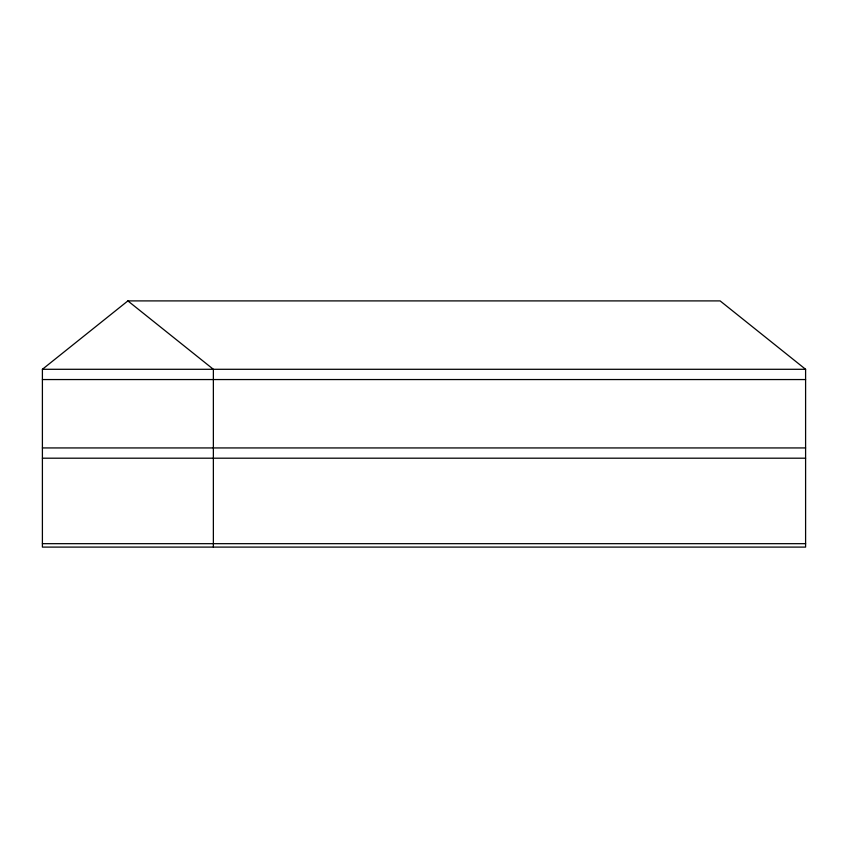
<?xml version="1.0" encoding="UTF-8"?>
<svg xmlns="http://www.w3.org/2000/svg" width="848" height="848" viewBox="0 0 848 848"><rect width="100%" height="100%" fill="white"/><g stroke="black" fill="none" stroke-linecap="round" stroke-linejoin="round"><path stroke-width="1.27" d="M42.4 369.293L127.878 300.902L720.122 300.902L805.6 369.293L805.6 547.098L42.4 547.098L42.4 369.293L805.6 369.293M42.4 379.554L805.6 379.554M42.4 447.935L805.6 447.935M42.4 458.196L805.6 458.196M42.4 543.674L805.6 543.674M127.878 300.902L213.367 369.293L213.367 547.098"/></g></svg>
